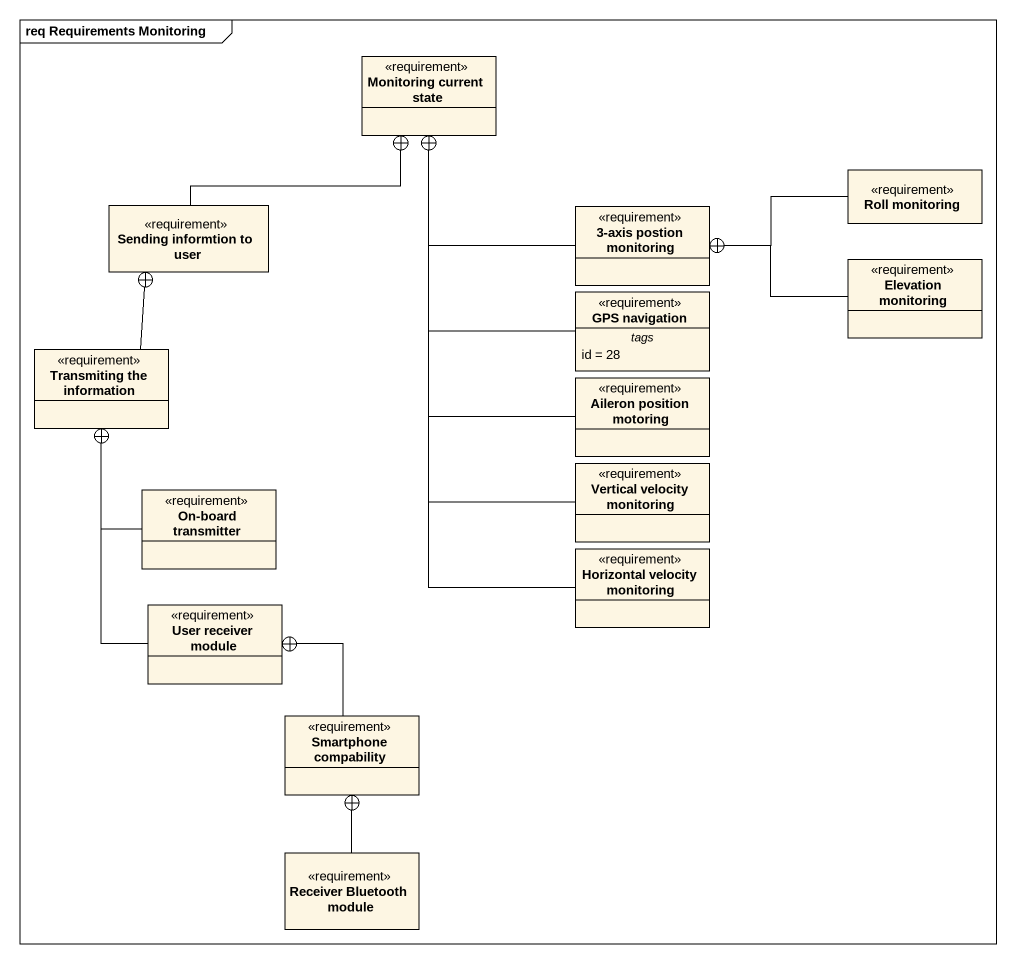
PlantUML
@startuml
mainframe req Requirements Monitoring
hide circle
hide empty members
class "Monitoring current state" as Monitoring_current_state <<requirement>>
class "Sending informtion to user" as Sending_informtion_to_user <<requirement>>
class "3-axis postion monitoring" as r3_axis_postion_monitoring <<requirement>>
class "Roll monitoring" as Roll_monitoring <<requirement>>
class "Elevation monitoring" as Elevation_monitoring <<requirement>>
class "GPS navigation" as GPS_navigation <<requirement>> {
  -- tags --
  id = 28
}
class "Transmiting the information" as Transmiting_the_information <<requirement>>
class "Aileron position motoring" as Aileron_position_motoring <<requirement>>
class "Vertical velocity monitoring" as Vertical_velocity_monitoring <<requirement>>
class "On-board transmitter" as On_board_transmitter <<requirement>>
class "Horizontal velocity monitoring" as Horizontal_velocity <<requirement>>
class "User receiver module" as User_receiver_module <<requirement>>
class "Smartphone compability" as Smartphone_compability <<requirement>>
class "Receiver Bluetooth module" as Receiver_Bluetooth_module <<requirement>>
Sending_informtion_to_user -right-+ Monitoring_current_state
r3_axis_postion_monitoring -up-+ Monitoring_current_state
Roll_monitoring -left-+ r3_axis_postion_monitoring
Elevation_monitoring -left-+ r3_axis_postion_monitoring
GPS_navigation -up-+ Monitoring_current_state
Transmiting_the_information -up-+ Sending_informtion_to_user
Aileron_position_motoring -up-+ Monitoring_current_state
Vertical_velocity_monitoring -up-+ Monitoring_current_state
On_board_transmitter -up-+ Transmiting_the_information
Horizontal_velocity -up-+ Monitoring_current_state
User_receiver_module -up-+ Transmiting_the_information
Smartphone_compability -up-+ User_receiver_module
Receiver_Bluetooth_module -up-+ Smartphone_compability
@enduml
